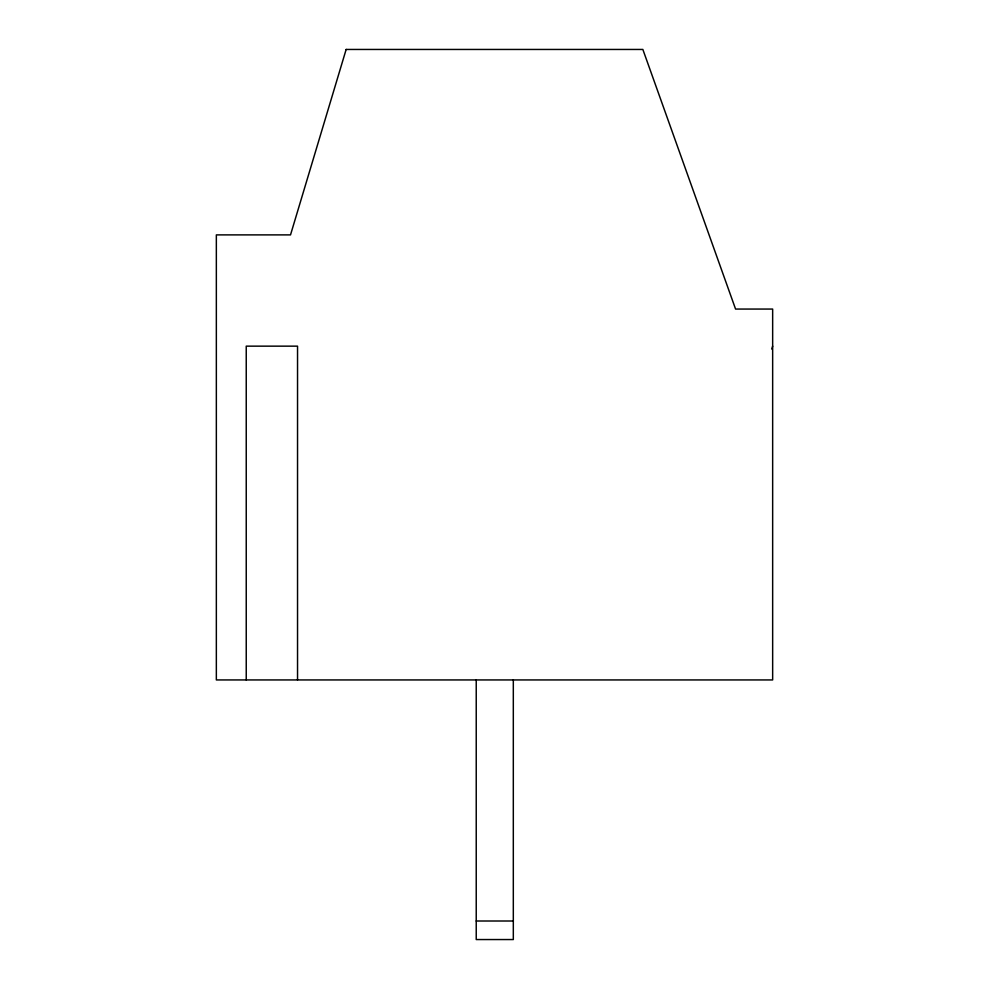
<?xml version="1.0" encoding="UTF-8"?>
<svg xmlns="http://www.w3.org/2000/svg" width="989" height="989" viewBox="0 0 989 989"><rect width="100%" height="100%" fill="white"/><g stroke="black" fill="none" stroke-linecap="round" stroke-linejoin="round"><path stroke-width="1.48" d="M771.779 349.055L772.656 346.15M476.228 921.006L513.316 921.006M513.316 679.938L513.316 939.55L476.228 939.55L476.228 679.938M297.541 679.938L297.541 346.15L246.236 346.15L246.236 679.938M346.15 49.45L290.519 234.888L216.344 234.888L216.344 679.938L772.656 679.938L772.656 309.062L735.569 309.062L642.85 49.45L346.15 49.45"/></g></svg>
